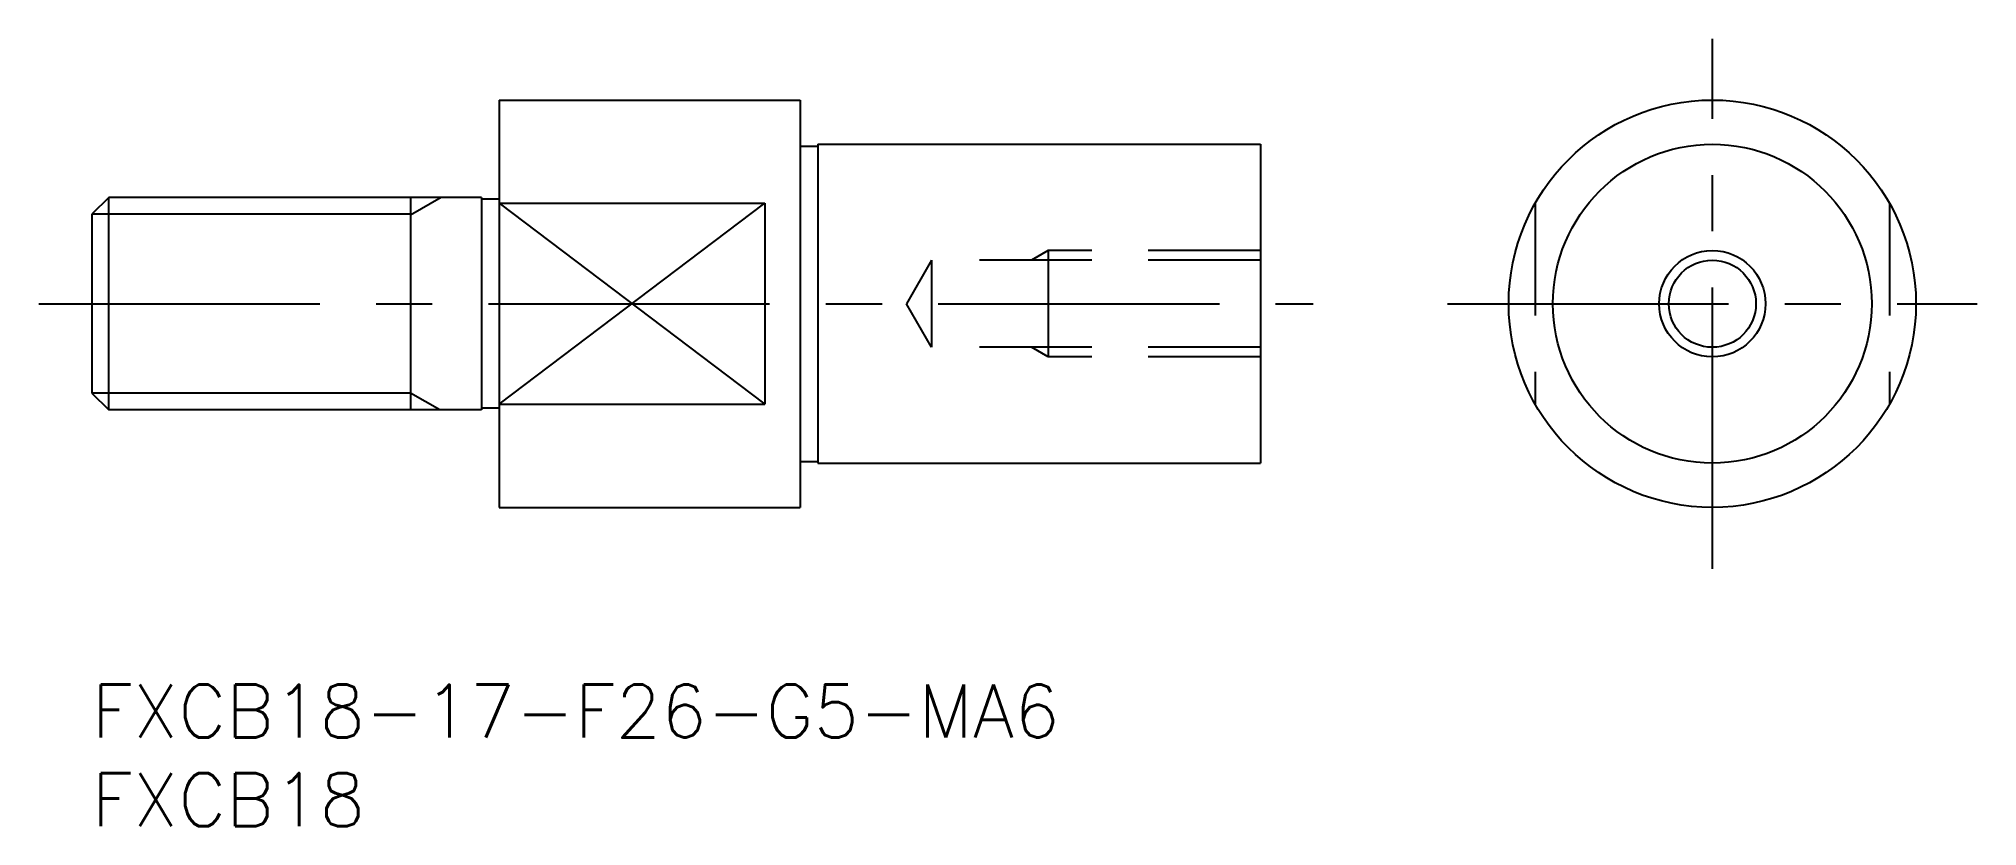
# Model space of a CAD drawing. Extents: x -3 to 106, y -8 to 36.
import ezdxf

# ---------------------------------------------------------------- set-up
doc = ezdxf.new("R2010")
doc.units = 0
doc.header["$LTSCALE"] = 0.5
doc.linetypes.add('CENTER', pattern=[50.8, 31.75, -6.35, 6.35, -6.35])
doc.linetypes.add('DASHED', pattern=[19.05, 12.7, -6.35])
for name, color, linetype in [('MSM_CENTER', 1, 'CENTER'), ('MSM_CONTINUOUS', 7, 'CONTINUOUS'), ('MSM_DASHED', 4, 'DASHED'), ('MSM_NARROW', 5, 'CONTINUOUS'), ('MSM_PART_NUMBER', 7, 'CONTINUOUS')]:
    doc.layers.add(name, color=color, linetype=linetype)
doc.styles.get("Standard").update_dxf_attribs({"font": 'txt.shx', "height": 3, "bigfont": 'bigfont.shx'})

# ---------------------------------------------------------------- blocks, each defined once
blk = doc.blocks.new('*U3')
at = {"layer": 'MSM_PART_NUMBER'}
blk.add_text('FXCB18-17-F26-G5-MA6', height=3, dxfattribs=at).set_placement((0, -3))
blk = doc.blocks.new('*U4')
at = {"layer": 'MSM_PART_NUMBER'}
blk.add_text('FXCB18', height=3, dxfattribs=at).set_placement((0, -8))

msp = doc.modelspace()

# ---------------------------------------------------------------- linework, layer by layer
at = {"layer": 'MSM_CENTER'}
for p, q in [((91.51, 6.54), (91.51, 36.46)), ((-3, 21.5), (68.97, 21.5)), ((76.55, 21.5), (106.47, 21.5))]:
    msp.add_line(p, q, dxfattribs=at)
at = {"layer": 'MSM_CONTINUOUS'}
for p, q in [((23, 33), (23, 10)), ((23, 33), (40, 33)), ((40, 33), (40, 10)), ((40, 30.4), (41, 30.4)), ((41, 30.5), (66, 30.5)), ((41, 30.5), (41, 12.5)), ((66, 30.5), (66, 12.5)), ((0.95, 27.5), (0, 26.55)), ((22, 27.5), (0.95, 27.5)), ((0.95, 15.5), (0.95, 27.5)), ((18, 27.44), (18, 15.56)), ((22, 27.5), (22, 15.5)), ((23, 27.4), (22, 27.4)), ((0, 26.55), (0, 16.45)), ((23, 27.18), (38, 27.18)), ((38, 27.18), (38, 15.82)), ((0, 16.45), (0.95, 15.5)), ((22, 15.5), (0.95, 15.5)), ((23, 15.6), (22, 15.6)), ((23, 15.82), (38, 15.82)), ((40, 12.6), (41, 12.6)), ((41, 12.5), (66, 12.5)), ((23, 10), (40, 10))]:
    msp.add_line(p, q, dxfattribs=at)
for radius in [11.5, 9, 2.46]:
    msp.add_circle((91.51, 21.5), radius, dxfattribs=at)
at = {"layer": 'MSM_DASHED'}
for p, q in [((81.51, 27.18), (81.51, 15.82)), ((101.51, 27.18), (101.51, 15.82)), ((54, 24.5), (53.06, 23.96)), ((66, 24.5), (54, 24.5)), ((54, 24.5), (54, 18.5)), ((47.42, 23.96), (46, 21.5)), ((66, 23.96), (47.42, 23.96)), ((47.42, 23.96), (47.42, 19.04)), ((47.42, 19.04), (46, 21.5)), ((66, 19.04), (47.42, 19.04)), ((54, 18.5), (53.06, 19.04)), ((66, 18.5), (54, 18.5))]:
    msp.add_line(p, q, dxfattribs=at)
at = {"layer": 'MSM_NARROW'}
for p, q in [((19.73, 27.5), (18, 26.5)), ((18, 26.55), (0, 26.55)), ((23, 27.18), (38, 15.82)), ((23, 15.82), (38, 27.18)), ((18, 16.45), (0, 16.45)), ((19.64, 15.5), (18, 16.45))]:
    msp.add_line(p, q, dxfattribs=at)
msp.add_circle((91.51, 21.5), 3, dxfattribs=at)

# ---------------------------------------------------------------- block references
at = {"layer": 'MSM_CONTINUOUS'}
for name in ['*U3', '*U4']:
    msp.add_blockref(name, (0, 0), dxfattribs=at)

doc.saveas('drawing.dxf')
